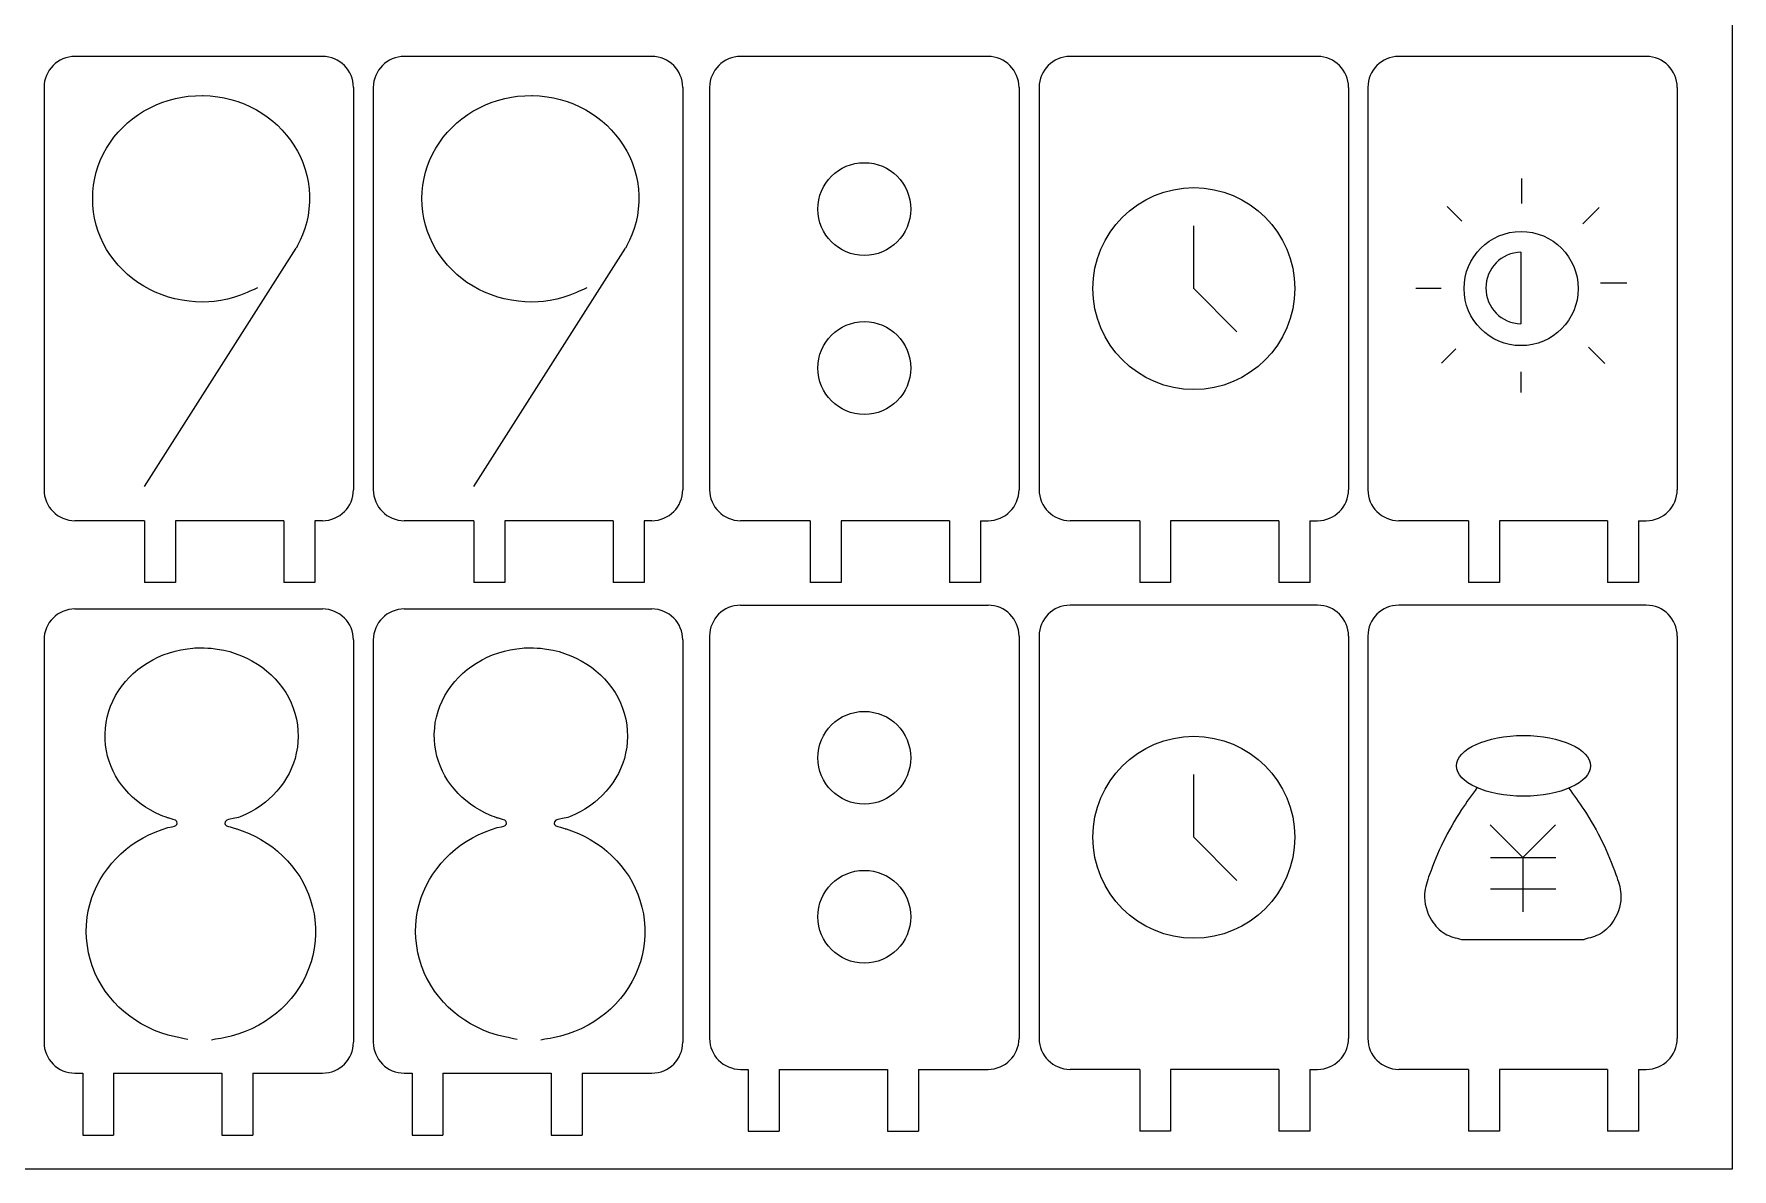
# Model space of a CAD drawing. Header units: millimetres. Extents: x 2133 to 4632, y 1065 to 2652.
# Drawn here: x 3984 to 4203.5, y 2342.4 to 2489.2 of the extents above; entities that cross this region are included whole.
import ezdxf

# ---------------------------------------------------------------- set-up
doc = ezdxf.new("R2010")
doc.units = ezdxf.units.MM
doc.layers.add('细实线', color=7, linetype='Continuous', lineweight=25)

msp = doc.modelspace()

# ---------------------------------------------------------------- linework, layer by layer
at = {"color": 7, "linetype": 'Continuous', "lineweight": 25}
for p, q in [((4021.27, 2486.253), (3989.27, 2486.253)), ((4063.842, 2486.253), (4031.842, 2486.253)), ((4107.314, 2486.253), (4075.314, 2486.253)), ((4149.913, 2486.253), (4117.913, 2486.253)), ((4192.406, 2486.253), (4160.406, 2486.253)), ((3985.27, 2482.253), (3985.27, 2430.253)), ((4025.27, 2482.253), (4025.27, 2430.253)), ((4027.842, 2482.253), (4027.842, 2430.253)), ((4067.842, 2482.253), (4067.842, 2430.253)), ((4071.314, 2482.253), (4071.314, 2430.253)), ((4111.314, 2482.253), (4111.314, 2430.253)), ((4113.913, 2482.253), (4113.913, 2430.253)), ((4153.913, 2482.253), (4153.913, 2430.253)), ((4156.406, 2482.253), (4156.406, 2430.253)), ((4196.406, 2482.253), (4196.406, 2430.253)), ((3998.27, 2426.253), (3989.27, 2426.253)), ((3998.27, 2426.253), (3998.27, 2418.253)), ((4016.27, 2426.253), (4002.27, 2426.253)), ((4002.27, 2426.253), (4002.27, 2418.253)), ((4016.27, 2426.253), (4016.27, 2418.253)), ((4021.27, 2426.253), (4020.27, 2426.253)), ((4020.27, 2426.253), (4020.27, 2418.253)), ((4040.842, 2426.253), (4031.842, 2426.253)), ((4040.842, 2426.253), (4040.842, 2418.253)), ((4058.842, 2426.253), (4044.842, 2426.253)), ((4044.842, 2426.253), (4044.842, 2418.253)), ((4058.842, 2426.253), (4058.842, 2418.253)), ((4063.842, 2426.253), (4062.842, 2426.253)), ((4062.842, 2426.253), (4062.842, 2418.253)), ((4084.314, 2426.253), (4075.314, 2426.253)), ((4084.314, 2426.253), (4084.314, 2418.253)), ((4102.314, 2426.253), (4088.314, 2426.253)), ((4088.314, 2426.253), (4088.314, 2418.253)), ((4102.314, 2426.253), (4102.314, 2418.253)), ((4106.314, 2426.253), (4106.314, 2418.253)), ((4126.913, 2426.253), (4117.913, 2426.253)), ((4126.913, 2426.253), (4126.913, 2418.253)), ((4144.913, 2426.253), (4130.913, 2426.253)), ((4130.913, 2426.253), (4130.913, 2418.253)), ((4144.913, 2426.253), (4144.913, 2418.253)), ((4148.913, 2426.253), (4148.913, 2418.253)), ((4169.406, 2426.253), (4160.406, 2426.253)), ((4169.406, 2426.253), (4169.406, 2418.253)), ((4187.406, 2426.253), (4173.406, 2426.253)), ((4173.406, 2426.253), (4173.406, 2418.253)), ((4187.406, 2426.253), (4187.406, 2418.253)), ((4191.406, 2426.253), (4191.406, 2418.253)), ((4002.27, 2418.253), (3998.27, 2418.253)), ((4020.27, 2418.253), (4016.27, 2418.253)), ((4044.842, 2418.253), (4040.842, 2418.253)), ((4062.842, 2418.253), (4058.842, 2418.253)), ((4088.314, 2418.253), (4084.314, 2418.253)), ((4106.314, 2418.253), (4102.314, 2418.253)), ((4130.913, 2418.253), (4126.913, 2418.253)), ((4148.913, 2418.253), (4144.913, 2418.253)), ((4173.406, 2418.253), (4169.406, 2418.253)), ((4191.406, 2418.253), (4187.406, 2418.253)), ((3989.27, 2414.841), (4021.27, 2414.841)), ((4031.842, 2414.841), (4063.842, 2414.841)), ((4075.313, 2415.328), (4107.313, 2415.328)), ((4149.913, 2415.328), (4117.913, 2415.328)), ((4192.406, 2415.328), (4160.406, 2415.328)), ((3985.27, 2410.841), (3985.27, 2358.841)), ((4025.27, 2410.841), (4025.27, 2358.841)), ((4027.842, 2410.841), (4027.842, 2358.841)), ((4067.842, 2410.841), (4067.842, 2358.841)), ((4071.313, 2411.328), (4071.313, 2359.328)), ((4111.313, 2411.328), (4111.313, 2359.328)), ((4113.913, 2411.328), (4113.913, 2359.328)), ((4153.913, 2411.328), (4153.913, 2359.328)), ((4156.406, 2411.328), (4156.406, 2359.328)), ((4196.406, 2411.328), (4196.406, 2359.328)), ((3989.27, 2354.841), (3990.27, 2354.841)), ((3990.27, 2354.841), (3990.27, 2346.841)), ((3994.27, 2354.841), (3994.27, 2346.841)), ((3994.27, 2354.841), (4008.27, 2354.841)), ((4008.27, 2354.841), (4008.27, 2346.841)), ((4012.27, 2354.841), (4021.27, 2354.841)), ((4012.27, 2354.841), (4012.27, 2346.841)), ((4031.842, 2354.841), (4032.842, 2354.841)), ((4032.842, 2354.841), (4032.842, 2346.841)), ((4036.842, 2354.841), (4036.842, 2346.841)), ((4036.842, 2354.841), (4050.842, 2354.841)), ((4050.842, 2354.841), (4050.842, 2346.841)), ((4054.842, 2354.841), (4063.842, 2354.841)), ((4054.842, 2354.841), (4054.842, 2346.841)), ((4075.313, 2355.328), (4076.313, 2355.328)), ((4076.313, 2355.328), (4076.313, 2347.328)), ((4080.313, 2355.328), (4080.313, 2347.328)), ((4080.313, 2355.328), (4094.313, 2355.328)), ((4094.313, 2355.328), (4094.313, 2347.328)), ((4098.313, 2355.328), (4107.313, 2355.328)), ((4098.313, 2355.328), (4098.313, 2347.328)), ((4126.913, 2355.328), (4117.913, 2355.328)), ((4126.913, 2355.328), (4126.913, 2347.328)), ((4144.913, 2355.328), (4130.913, 2355.328)), ((4130.913, 2355.328), (4130.913, 2347.328)), ((4144.913, 2355.328), (4144.913, 2347.328)), ((4148.913, 2355.328), (4148.913, 2347.328)), ((4169.406, 2355.328), (4160.406, 2355.328)), ((4169.406, 2355.328), (4169.406, 2347.328)), ((4187.406, 2355.328), (4173.406, 2355.328)), ((4173.406, 2355.328), (4173.406, 2347.328)), ((4187.406, 2355.328), (4187.406, 2347.328)), ((4191.406, 2355.328), (4191.406, 2347.328)), ((3990.27, 2346.841), (3994.27, 2346.841)), ((4008.27, 2346.841), (4012.27, 2346.841)), ((4032.842, 2346.841), (4036.842, 2346.841)), ((4050.842, 2346.841), (4054.842, 2346.841)), ((4076.313, 2347.328), (4080.313, 2347.328)), ((4094.313, 2347.328), (4098.313, 2347.328)), ((4130.913, 2347.328), (4126.913, 2347.328)), ((4148.913, 2347.328), (4144.913, 2347.328)), ((4173.406, 2347.328), (4169.406, 2347.328)), ((4191.406, 2347.328), (4187.406, 2347.328))]:
    msp.add_line(p, q, dxfattribs=at)
for points in [[(4000.515, 2480.314), (4001.337, 2480.579)], [(4001.337, 2480.579), (4002.276, 2480.827)], [(4002.276, 2480.827), (4003.135, 2481.006)], [(4003.135, 2481.006), (4003.917, 2481.108)], [(4003.917, 2481.108), (4004.843, 2481.18)], [(4004.843, 2481.18), (4005.739, 2481.208)], [(4005.739, 2481.208), (4005.776, 2481.208)], [(4005.826, 2481.212), (4005.857, 2481.212)], [(4005.857, 2481.212), (4006.734, 2481.162)], [(4006.734, 2481.162), (4007.722, 2481.053)], [(4007.722, 2481.053), (4008.576, 2480.913)], [(4008.576, 2480.913), (4009.411, 2480.707)], [(4009.411, 2480.707), (4010.335, 2480.427)], [(4043.087, 2480.314), (4043.908, 2480.579)], [(4043.908, 2480.579), (4044.847, 2480.827)], [(4044.847, 2480.827), (4045.706, 2481.006)], [(4045.706, 2481.006), (4046.489, 2481.108)], [(4046.489, 2481.108), (4047.414, 2481.18)], [(4047.414, 2481.18), (4048.311, 2481.208)], [(4048.311, 2481.208), (4048.348, 2481.208)], [(4048.398, 2481.212), (4048.428, 2481.212)], [(4048.428, 2481.212), (4049.306, 2481.162)], [(4049.306, 2481.162), (4050.294, 2481.053)], [(4050.294, 2481.053), (4051.148, 2480.913)], [(4051.148, 2480.913), (4051.982, 2480.707)], [(4051.982, 2480.707), (4052.907, 2480.427)], [(3996.719, 2478.207), (3997.473, 2478.754)], [(3997.473, 2478.754), (3998.15, 2479.192)], [(3998.15, 2479.192), (3998.897, 2479.594)], [(3998.897, 2479.594), (3999.752, 2480.001)], [(3999.752, 2480.001), (4000.515, 2480.314)], [(4010.335, 2480.427), (4011.129, 2480.139)], [(4011.129, 2480.139), (4011.89, 2479.794)], [(4011.89, 2479.794), (4012.727, 2479.358)], [(4012.727, 2479.358), (4013.442, 2478.938)], [(4013.442, 2478.938), (4014.113, 2478.471)], [(4014.113, 2478.471), (4014.845, 2477.899)], [(4039.29, 2478.207), (4040.044, 2478.754)], [(4040.044, 2478.754), (4040.722, 2479.192)], [(4040.722, 2479.192), (4041.468, 2479.594)], [(4041.468, 2479.594), (4042.324, 2480.001)], [(4042.324, 2480.001), (4043.087, 2480.314)], [(4052.907, 2480.427), (4053.7, 2480.139)], [(4053.7, 2480.139), (4054.461, 2479.794)], [(4054.461, 2479.794), (4055.299, 2479.358)], [(4055.299, 2479.358), (4056.014, 2478.938)], [(4056.014, 2478.938), (4056.684, 2478.471)], [(4056.684, 2478.471), (4057.416, 2477.899)], [(3994.315, 2475.832), (3994.856, 2476.467)], [(3994.856, 2476.467), (3995.489, 2477.135)], [(3995.489, 2477.135), (3996.067, 2477.681)], [(3996.067, 2477.681), (3996.719, 2478.207)], [(4014.845, 2477.899), (4015.463, 2477.361)], [(4015.463, 2477.361), (4016.027, 2476.788)], [(4016.027, 2476.788), (4016.635, 2476.097)], [(4036.887, 2475.832), (4037.427, 2476.467)], [(4037.427, 2476.467), (4038.061, 2477.135)], [(4038.061, 2477.135), (4038.638, 2477.681)], [(4038.638, 2477.681), (4039.29, 2478.207)], [(4057.416, 2477.899), (4058.035, 2477.361)], [(4058.035, 2477.361), (4058.599, 2476.788)], [(4058.599, 2476.788), (4059.206, 2476.097)], [(3992.949, 2473.694), (3993.361, 2474.422)], [(3993.361, 2474.422), (3993.855, 2475.195)], [(3993.855, 2475.195), (3994.315, 2475.832)], [(4016.635, 2476.097), (4017.14, 2475.458)], [(4017.14, 2475.458), (4017.583, 2474.794)], [(4017.583, 2474.794), (4018.048, 2474.003)], [(4018.048, 2474.003), (4018.422, 2473.277)], [(4035.521, 2473.694), (4035.932, 2474.422)], [(4035.932, 2474.422), (4036.426, 2475.195)], [(4036.426, 2475.195), (4036.887, 2475.832)], [(4059.206, 2476.097), (4059.712, 2475.458)], [(4059.712, 2475.458), (4060.155, 2474.794)], [(4060.155, 2474.794), (4060.619, 2474.003)], [(4060.619, 2474.003), (4060.994, 2473.277)], [(3992.021, 2471.316), (3992.284, 2472.12)], [(3992.284, 2472.12), (3992.634, 2473.015)], [(3992.62, 2472.979), (3992.949, 2473.694)], [(4018.422, 2473.277), (4018.728, 2472.54)], [(4018.728, 2472.54), (4019.031, 2471.666)], [(4034.592, 2471.316), (4034.856, 2472.12)], [(4034.856, 2472.12), (4035.205, 2473.015)], [(4035.191, 2472.979), (4035.521, 2473.694)], [(4060.994, 2473.277), (4061.3, 2472.54)], [(4061.3, 2472.54), (4061.602, 2471.666)], [(3991.582, 2468.75), (3991.679, 2469.614)], [(3991.679, 2469.614), (3991.838, 2470.541)], [(3991.838, 2470.541), (3992.021, 2471.316)], [(4019.031, 2471.666), (4019.258, 2470.868)], [(4019.258, 2470.868), (4019.412, 2470.074)], [(4019.412, 2470.074), (4019.533, 2469.139)], [(4034.153, 2468.75), (4034.251, 2469.614)], [(4034.251, 2469.614), (4034.409, 2470.541)], [(4034.409, 2470.541), (4034.592, 2471.316)], [(4061.602, 2471.666), (4061.829, 2470.868)], [(4061.829, 2470.868), (4061.983, 2470.074)], [(4061.983, 2470.074), (4062.105, 2469.139)], [(3991.56, 2467.939), (3991.582, 2468.75)], [(3991.592, 2466.991), (3991.56, 2467.939)], [(4019.585, 2467.467), (4019.514, 2466.523)], [(4019.533, 2469.139), (4019.595, 2468.289)], [(4019.595, 2468.289), (4019.585, 2467.467)], [(4034.131, 2467.939), (4034.153, 2468.75)], [(4034.163, 2466.991), (4034.131, 2467.939)], [(4062.156, 2467.467), (4062.086, 2466.523)], [(4062.105, 2469.139), (4062.166, 2468.289)], [(4062.166, 2468.289), (4062.156, 2467.467)], [(3991.671, 2466.124), (3991.589, 2467.027)], [(3991.812, 2465.339), (3991.671, 2466.124)], [(3992.032, 2464.433), (3991.812, 2465.339)], [(4019.404, 2465.684), (4019.23, 2464.9)], [(4019.514, 2466.523), (4019.404, 2465.684)], [(4034.243, 2466.124), (4034.16, 2467.027)], [(4034.383, 2465.339), (4034.243, 2466.124)], [(4034.604, 2464.433), (4034.383, 2465.339)], [(4061.975, 2465.684), (4061.802, 2464.9)], [(4062.086, 2466.523), (4061.975, 2465.684)], [(3992.281, 2463.613), (3992.032, 2464.433)], [(3992.57, 2462.888), (3992.281, 2463.613)], [(4018.699, 2463.214), (4018.401, 2462.521)], [(4018.975, 2464.009), (4018.699, 2463.214)], [(4019.23, 2464.9), (4018.975, 2464.009)], [(4034.853, 2463.613), (4034.604, 2464.433)], [(4035.142, 2462.888), (4034.853, 2463.613)], [(4061.271, 2463.214), (4060.973, 2462.521)], [(4061.547, 2464.009), (4061.271, 2463.214)], [(4061.802, 2464.9), (4061.547, 2464.009)], [(3992.961, 2462.057), (3992.57, 2462.888)], [(3993.364, 2461.308), (3992.961, 2462.057)], [(3993.786, 2460.657), (3993.364, 2461.308)], [(4018.401, 2462.521), (4018.055, 2461.804)], [(4035.532, 2462.057), (4035.142, 2462.888)], [(4035.936, 2461.308), (4035.532, 2462.057)], [(4036.357, 2460.657), (4035.936, 2461.308)], [(4060.973, 2462.521), (4060.626, 2461.804)], [(3994.328, 2459.92), (3993.786, 2460.657)], [(3994.868, 2459.26), (3994.328, 2459.92)], [(3995.405, 2458.699), (3994.868, 2459.26)], [(3996.079, 2458.072), (3995.405, 2458.699)], [(4036.899, 2459.92), (4036.357, 2460.657)], [(4037.439, 2459.26), (4036.899, 2459.92)], [(4037.977, 2458.699), (4037.439, 2459.26)], [(4038.65, 2458.072), (4037.977, 2458.699)], [(3996.74, 2457.517), (3996.079, 2458.072)], [(3997.379, 2457.059), (3996.74, 2457.517)], [(3998.166, 2456.56), (3997.379, 2457.059)], [(3998.931, 2456.12), (3998.166, 2456.56)], [(4039.311, 2457.517), (4038.65, 2458.072)], [(4039.95, 2457.059), (4039.311, 2457.517)], [(4040.737, 2456.56), (4039.95, 2457.059)], [(4041.502, 2456.12), (4040.737, 2456.56)], [(3999.649, 2455.782), (3998.931, 2456.12)], [(4000.531, 2455.429), (3999.649, 2455.782)], [(4001.383, 2455.136), (4000.531, 2455.429)], [(4002.173, 2454.93), (4001.383, 2455.136)], [(4003.13, 2454.741), (4002.173, 2454.93)], [(4004.052, 2454.606), (4003.13, 2454.741)], [(4004.869, 2454.543), (4004.052, 2454.606)], [(4005.78, 2454.517), (4004.869, 2454.543)], [(4006.591, 2454.532), (4005.78, 2454.517)], [(4007.276, 2454.598), (4006.591, 2454.532)], [(4008.133, 2454.732), (4007.276, 2454.598)], [(4008.99, 2454.905), (4008.133, 2454.732)], [(4009.779, 2455.117), (4008.99, 2454.905)], [(4010.685, 2455.418), (4009.779, 2455.117)], [(4011.529, 2455.746), (4010.685, 2455.418)], [(4011.878, 2455.902), (4011.529, 2455.746)], [(4012.429, 2456.153), (4011.875, 2455.901)], [(4012.869, 2456.353), (4012.429, 2456.153)], [(4042.221, 2455.782), (4041.502, 2456.12)], [(4043.103, 2455.429), (4042.221, 2455.782)], [(4043.954, 2455.136), (4043.103, 2455.429)], [(4044.744, 2454.93), (4043.954, 2455.136)], [(4045.702, 2454.741), (4044.744, 2454.93)], [(4046.623, 2454.606), (4045.702, 2454.741)], [(4047.441, 2454.543), (4046.623, 2454.606)], [(4048.351, 2454.517), (4047.441, 2454.543)], [(4049.163, 2454.532), (4048.351, 2454.517)], [(4049.847, 2454.598), (4049.163, 2454.532)], [(4050.705, 2454.732), (4049.847, 2454.598)], [(4051.561, 2454.905), (4050.705, 2454.732)], [(4052.351, 2455.117), (4051.561, 2454.905)], [(4053.257, 2455.418), (4052.351, 2455.117)], [(4054.101, 2455.746), (4053.257, 2455.418)], [(4054.45, 2455.902), (4054.101, 2455.746)], [(4055.001, 2456.153), (4054.447, 2455.901)], [(4055.44, 2456.353), (4055.001, 2456.153)], [(3998.612, 2407.855), (3999.338, 2408.273)], [(3999.338, 2408.273), (4000.004, 2408.61)], [(4000.004, 2408.61), (4000.694, 2408.894)], [(4000.694, 2408.894), (4001.505, 2409.181)], [(4001.505, 2409.181), (4002.242, 2409.4)], [(4002.242, 2409.4), (4002.976, 2409.561)], [(4002.976, 2409.561), (4003.803, 2409.702)], [(4003.803, 2409.702), (4004.522, 2409.788)], [(4004.522, 2409.788), (4004.784, 2409.804)], [(4004.784, 2409.804), (4005.107, 2409.814)], [(4005.107, 2409.814), (4005.46, 2409.817)], [(4005.46, 2409.817), (4005.957, 2409.811)], [(4005.957, 2409.811), (4006.438, 2409.793)], [(4006.438, 2409.793), (4006.865, 2409.763)], [(4006.865, 2409.763), (4007.647, 2409.663)], [(4007.647, 2409.663), (4008.519, 2409.505)], [(4008.519, 2409.505), (4009.281, 2409.326)], [(4009.281, 2409.326), (4009.996, 2409.098)], [(4009.996, 2409.098), (4010.799, 2408.796)], [(4010.799, 2408.796), (4011.497, 2408.491)], [(4011.497, 2408.491), (4012.14, 2408.149)], [(4012.14, 2408.149), (4012.857, 2407.718)], [(4041.183, 2407.855), (4041.91, 2408.273)], [(4041.91, 2408.273), (4042.575, 2408.61)], [(4042.575, 2408.61), (4043.265, 2408.894)], [(4043.265, 2408.894), (4044.076, 2409.181)], [(4044.076, 2409.181), (4044.814, 2409.4)], [(4044.814, 2409.4), (4045.548, 2409.561)], [(4045.548, 2409.561), (4046.374, 2409.702)], [(4046.374, 2409.702), (4047.093, 2409.788)], [(4047.093, 2409.788), (4047.355, 2409.804)], [(4047.355, 2409.804), (4047.678, 2409.814)], [(4047.678, 2409.814), (4048.031, 2409.817)], [(4048.031, 2409.817), (4048.528, 2409.811)], [(4048.528, 2409.811), (4049.009, 2409.793)], [(4049.009, 2409.793), (4049.436, 2409.763)], [(4049.436, 2409.763), (4050.219, 2409.663)], [(4050.219, 2409.663), (4051.09, 2409.505)], [(4051.09, 2409.505), (4051.852, 2409.326)], [(4051.852, 2409.326), (4052.568, 2409.098)], [(4052.568, 2409.098), (4053.37, 2408.796)], [(4053.37, 2408.796), (4054.069, 2408.491)], [(4054.069, 2408.491), (4054.712, 2408.149)], [(4054.712, 2408.149), (4055.428, 2407.718)], [(3995.8, 2405.463), (3996.279, 2405.996)], [(3996.279, 2405.996), (3996.799, 2406.49)], [(3996.799, 2406.49), (3997.419, 2407.018)], [(3997.419, 2407.018), (3998, 2407.46)], [(3998, 2407.46), (3998.612, 2407.855)], [(4012.857, 2407.718), (4013.474, 2407.301)], [(4013.474, 2407.301), (4014.033, 2406.857)], [(4014.033, 2406.857), (4014.642, 2406.316)], [(4014.642, 2406.316), (4015.163, 2405.799)], [(4038.372, 2405.463), (4038.851, 2405.996)], [(4038.851, 2405.996), (4039.371, 2406.49)], [(4039.371, 2406.49), (4039.991, 2407.018)], [(4039.991, 2407.018), (4040.571, 2407.46)], [(4040.571, 2407.46), (4041.183, 2407.855)], [(4055.428, 2407.718), (4056.045, 2407.301)], [(4056.045, 2407.301), (4056.604, 2406.857)], [(4056.604, 2406.857), (4057.213, 2406.316)], [(4057.213, 2406.316), (4057.735, 2405.799)], [(3994.526, 2403.652), (3994.888, 2404.26)], [(3994.888, 2404.26), (3995.299, 2404.837)], [(3995.299, 2404.837), (3995.8, 2405.463)], [(4015.163, 2405.799), (4015.622, 2405.267)], [(4015.622, 2405.267), (4016.11, 2404.629)], [(4016.11, 2404.629), (4016.519, 2404.028)], [(4016.519, 2404.028), (4016.862, 2403.421)], [(4037.098, 2403.652), (4037.459, 2404.26)], [(4037.459, 2404.26), (4037.87, 2404.837)], [(4037.87, 2404.837), (4038.372, 2405.463)], [(4057.735, 2405.799), (4058.193, 2405.267)], [(4058.193, 2405.267), (4058.682, 2404.629)], [(4058.682, 2404.629), (4059.09, 2404.028)], [(4059.09, 2404.028), (4059.433, 2403.421)], [(3993.433, 2400.85), (3993.644, 2401.626)], [(3993.644, 2401.626), (3993.875, 2402.297)], [(3993.875, 2402.297), (3994.161, 2402.943)], [(3994.161, 2402.943), (3994.526, 2403.652)], [(4016.862, 2403.421), (4017.211, 2402.702)], [(4017.211, 2402.702), (4017.491, 2402.03)], [(4017.491, 2402.03), (4017.701, 2401.365)], [(4036.004, 2400.85), (4036.216, 2401.626)], [(4036.216, 2401.626), (4036.446, 2402.297)], [(4036.446, 2402.297), (4036.732, 2402.943)], [(4036.732, 2402.943), (4037.098, 2403.652)], [(4059.433, 2403.421), (4059.783, 2402.702)], [(4059.783, 2402.702), (4060.062, 2402.03)], [(4060.062, 2402.03), (4060.273, 2401.365)], [(3993.157, 2398.641), (3993.202, 2399.439)], [(3993.202, 2399.439), (3993.286, 2400.147)], [(3993.286, 2400.147), (3993.433, 2400.85)], [(4017.701, 2401.365), (4017.895, 2400.581)], [(4017.895, 2400.581), (4018.029, 2399.852)], [(4018.029, 2399.852), (4018.096, 2399.152)], [(4035.728, 2398.641), (4035.773, 2399.439)], [(4035.773, 2399.439), (4035.857, 2400.147)], [(4035.857, 2400.147), (4036.004, 2400.85)], [(4060.273, 2401.365), (4060.467, 2400.581)], [(4060.467, 2400.581), (4060.601, 2399.852)], [(4060.601, 2399.852), (4060.667, 2399.152)], [(3993.16, 2397.937), (3993.157, 2398.641)], [(3993.224, 2397.251), (3993.16, 2397.937)], [(3993.342, 2396.488), (3993.224, 2397.251)], [(4018.102, 2397.63), (4018.024, 2396.961)], [(4018.096, 2399.152), (4018.122, 2398.351)], [(4018.122, 2398.351), (4018.102, 2397.63)], [(4035.732, 2397.937), (4035.728, 2398.641)], [(4035.795, 2397.251), (4035.732, 2397.937)], [(4035.913, 2396.488), (4035.795, 2397.251)], [(4060.673, 2397.63), (4060.595, 2396.961)], [(4060.667, 2399.152), (4060.694, 2398.351)], [(4060.694, 2398.351), (4060.673, 2397.63)], [(3993.484, 2395.825), (3993.342, 2396.488)], [(3993.679, 2395.188), (3993.484, 2395.825)], [(3993.942, 2394.481), (3993.679, 2395.188)], [(4017.725, 2395.52), (4017.519, 2394.898)], [(4017.888, 2396.201), (4017.725, 2395.52)], [(4018.024, 2396.961), (4017.888, 2396.201)], [(4036.056, 2395.825), (4035.913, 2396.488)], [(4036.251, 2395.188), (4036.056, 2395.825)], [(4036.513, 2394.481), (4036.251, 2395.188)], [(4060.296, 2395.52), (4060.09, 2394.898)], [(4060.459, 2396.201), (4060.296, 2395.52)], [(4060.595, 2396.961), (4060.459, 2396.201)], [(3994.21, 2393.867), (3993.942, 2394.481)], [(3994.523, 2393.285), (3994.21, 2393.867)], [(3994.916, 2392.644), (3994.523, 2393.285)], [(4016.625, 2392.997), (4016.216, 2392.36)], [(4016.947, 2393.566), (4016.625, 2392.997)], [(4017.239, 2394.195), (4016.947, 2393.566)], [(4017.519, 2394.898), (4017.239, 2394.195)], [(4036.781, 2393.867), (4036.513, 2394.481)], [(4037.094, 2393.285), (4036.781, 2393.867)], [(4037.487, 2392.644), (4037.094, 2393.285)], [(4059.197, 2392.997), (4058.787, 2392.36)], [(4059.518, 2393.566), (4059.197, 2392.997)], [(4059.81, 2394.195), (4059.518, 2393.566)], [(4060.09, 2394.898), (4059.81, 2394.195)], [(3995.297, 2392.089), (3994.916, 2392.644)], [(3995.715, 2391.573), (3995.297, 2392.089)], [(3996.223, 2391.01), (3995.715, 2391.573)], [(3996.705, 2390.527), (3996.223, 2391.01)], [(4014.86, 2390.737), (4014.351, 2390.249)], [(4015.384, 2391.293), (4014.86, 2390.737)], [(4015.809, 2391.796), (4015.384, 2391.293)], [(4016.216, 2392.36), (4015.809, 2391.796)], [(4037.869, 2392.089), (4037.487, 2392.644)], [(4038.286, 2391.573), (4037.869, 2392.089)], [(4038.794, 2391.01), (4038.286, 2391.573)], [(4039.277, 2390.527), (4038.794, 2391.01)], [(4057.432, 2390.737), (4056.923, 2390.249)], [(4057.955, 2391.293), (4057.432, 2390.737)], [(4058.38, 2391.796), (4057.955, 2391.293)], [(4058.787, 2392.36), (4058.38, 2391.796)], [(3997.214, 2390.088), (3996.705, 2390.527)], [(3997.823, 2389.616), (3997.214, 2390.088)], [(3998.392, 2389.218), (3997.823, 2389.616)], [(3998.978, 2388.869), (3998.392, 2389.218)], [(3999.677, 2388.499), (3998.978, 2388.869)], [(4000.333, 2388.191), (3999.677, 2388.499)], [(4012.023, 2388.628), (4011.311, 2388.271)], [(4012.612, 2388.964), (4012.023, 2388.628)], [(4013.211, 2389.363), (4012.612, 2388.964)], [(4013.885, 2389.864), (4013.211, 2389.363)], [(4014.351, 2390.249), (4013.885, 2389.864)], [(4039.786, 2390.088), (4039.277, 2390.527)], [(4040.394, 2389.616), (4039.786, 2390.088)], [(4040.964, 2389.218), (4040.394, 2389.616)], [(4041.549, 2388.869), (4040.964, 2389.218)], [(4042.248, 2388.499), (4041.549, 2388.869)], [(4042.904, 2388.191), (4042.248, 2388.499)], [(4054.595, 2388.628), (4053.882, 2388.271)], [(4055.184, 2388.964), (4054.595, 2388.628)], [(4055.782, 2389.363), (4055.184, 2388.964)], [(4056.457, 2389.864), (4055.782, 2389.363)], [(4056.923, 2390.249), (4056.457, 2389.864)], [(3999.633, 2386.005), (4000.547, 2386.35)], [(4000.624, 2388.073), (4000.333, 2388.191)], [(4000.547, 2386.35), (4001.263, 2386.581)], [(4000.922, 2387.963), (4000.624, 2388.073)], [(4001.258, 2387.847), (4000.922, 2387.963)], [(4010.193, 2387.828), (4009.955, 2387.779)], [(4010.04, 2386.457), (4010.089, 2386.442)], [(4010.089, 2386.442), (4010.184, 2386.413)], [(4010.184, 2386.413), (4010.907, 2386.162)], [(4010.421, 2387.888), (4010.193, 2387.828)], [(4010.637, 2387.971), (4010.421, 2387.888)], [(4011.311, 2388.271), (4010.637, 2387.971)], [(4010.907, 2386.162), (4011.807, 2385.8)], [(4042.204, 2386.005), (4043.118, 2386.35)], [(4043.195, 2388.073), (4042.904, 2388.191)], [(4043.118, 2386.35), (4043.834, 2386.581)], [(4043.493, 2387.963), (4043.195, 2388.073)], [(4043.829, 2387.847), (4043.493, 2387.963)], [(4052.764, 2387.828), (4052.526, 2387.779)], [(4052.612, 2386.457), (4052.66, 2386.442)], [(4052.66, 2386.442), (4052.755, 2386.413)], [(4052.755, 2386.413), (4053.479, 2386.162)], [(4052.992, 2387.888), (4052.764, 2387.828)], [(4053.208, 2387.971), (4052.992, 2387.888)], [(4053.882, 2388.271), (4053.208, 2387.971)], [(4053.479, 2386.162), (4054.378, 2385.8)], [(3995.908, 2383.802), (3996.553, 2384.302)], [(3996.553, 2384.302), (3997.27, 2384.779)], [(3997.27, 2384.779), (3998.093, 2385.269)], [(3998.093, 2385.269), (3998.828, 2385.656)], [(3998.828, 2385.656), (3999.633, 2386.005)], [(4011.807, 2385.8), (4012.611, 2385.43)], [(4012.611, 2385.43), (4013.32, 2385.038)], [(4013.32, 2385.038), (4014.123, 2384.536)], [(4014.123, 2384.536), (4014.838, 2384.038)], [(4014.838, 2384.038), (4015.457, 2383.536)], [(4038.48, 2383.802), (4039.124, 2384.302)], [(4039.124, 2384.302), (4039.842, 2384.779)], [(4039.842, 2384.779), (4040.664, 2385.269)], [(4040.664, 2385.269), (4041.399, 2385.656)], [(4041.399, 2385.656), (4042.204, 2386.005)], [(4054.378, 2385.8), (4055.183, 2385.43)], [(4055.183, 2385.43), (4055.891, 2385.038)], [(4055.891, 2385.038), (4056.695, 2384.536)], [(4056.695, 2384.536), (4057.41, 2384.038)], [(4057.41, 2384.038), (4058.029, 2383.536)], [(3993.458, 2381.263), (3994.043, 2381.993)], [(3994.043, 2381.993), (3994.581, 2382.594)], [(3994.581, 2382.594), (3995.196, 2383.183)], [(3995.196, 2383.183), (3995.908, 2383.802)], [(4015.457, 2383.536), (4016.149, 2382.908)], [(4016.149, 2382.908), (4016.759, 2382.298)], [(4016.759, 2382.298), (4017.273, 2381.7)], [(4036.03, 2381.263), (4036.614, 2381.993)], [(4036.614, 2381.993), (4037.153, 2382.594)], [(4037.153, 2382.594), (4037.767, 2383.183)], [(4037.767, 2383.183), (4038.48, 2383.802)], [(4058.029, 2383.536), (4058.721, 2382.908)], [(4058.721, 2382.908), (4059.33, 2382.298)], [(4059.33, 2382.298), (4059.844, 2381.7)], [(3992.108, 2379.067), (3992.546, 2379.892)], [(3992.546, 2379.892), (3992.963, 2380.576)], [(3992.963, 2380.576), (3993.458, 2381.263)], [(4017.273, 2381.7), (4017.836, 2380.964)], [(4017.836, 2380.964), (4018.323, 2380.256)], [(4018.323, 2380.256), (4018.716, 2379.578)], [(4018.716, 2379.578), (4019.133, 2378.751)], [(4034.679, 2379.067), (4035.118, 2379.892)], [(4035.118, 2379.892), (4035.535, 2380.576)], [(4035.535, 2380.576), (4036.03, 2381.263)], [(4059.844, 2381.7), (4060.407, 2380.964)], [(4060.407, 2380.964), (4060.895, 2380.256)], [(4060.895, 2380.256), (4061.288, 2379.578)], [(4061.288, 2379.578), (4061.705, 2378.751)], [(3991.194, 2376.641), (3991.468, 2377.543)], [(3991.468, 2377.543), (3991.749, 2378.298)], [(3991.749, 2378.298), (3992.108, 2379.067)], [(4019.133, 2378.751), (4019.482, 2377.96)], [(4019.482, 2377.96), (4019.74, 2377.214)], [(4033.765, 2376.641), (4034.04, 2377.543)], [(4034.04, 2377.543), (4034.32, 2378.298)], [(4034.32, 2378.298), (4034.679, 2379.067)], [(4061.705, 2378.751), (4062.053, 2377.96)], [(4062.053, 2377.96), (4062.312, 2377.214)], [(3990.858, 2374.994), (3990.988, 2375.805)], [(3990.988, 2375.805), (3991.194, 2376.641)], [(4019.74, 2377.214), (4019.993, 2376.311)], [(4019.993, 2376.311), (4020.185, 2375.454)], [(4020.185, 2375.454), (4020.294, 2374.654)], [(4033.429, 2374.994), (4033.559, 2375.805)], [(4033.559, 2375.805), (4033.765, 2376.641)], [(4062.312, 2377.214), (4062.565, 2376.311)], [(4062.565, 2376.311), (4062.756, 2375.454)], [(4062.756, 2375.454), (4062.865, 2374.654)], [(3990.73, 2373.128), (3990.766, 2374.026)], [(3990.767, 2372.276), (3990.73, 2373.128)], [(3990.766, 2374.026), (3990.858, 2374.994)], [(4020.294, 2374.654), (4020.363, 2373.688)], [(4020.363, 2373.688), (4020.379, 2372.77)], [(4033.302, 2373.128), (4033.337, 2374.026)], [(4033.339, 2372.276), (4033.302, 2373.128)], [(4033.337, 2374.026), (4033.429, 2374.994)], [(4062.865, 2374.654), (4062.935, 2373.688)], [(4062.935, 2373.688), (4062.95, 2372.77)], [(3990.874, 2371.286), (3990.767, 2372.276)], [(3991.022, 2370.391), (3990.874, 2371.286)], [(4020.195, 2370.947), (4020.023, 2370.039)], [(4020.323, 2371.93), (4020.195, 2370.947)], [(4020.379, 2372.77), (4020.323, 2371.93)], [(4033.446, 2371.286), (4033.339, 2372.276)], [(4033.594, 2370.391), (4033.446, 2371.286)], [(4062.766, 2370.947), (4062.594, 2370.039)], [(4062.895, 2371.93), (4062.766, 2370.947)], [(4062.95, 2372.77), (4062.895, 2371.93)], [(3991.232, 2369.571), (3991.022, 2370.391)], [(3991.547, 2368.598), (3991.232, 2369.571)], [(3991.859, 2367.796), (3991.536, 2368.633)], [(4019.799, 2369.24), (4019.476, 2368.315)], [(4020.023, 2370.039), (4019.799, 2369.24)], [(4033.803, 2369.571), (4033.594, 2370.391)], [(4034.119, 2368.598), (4033.803, 2369.571)], [(4034.431, 2367.796), (4034.107, 2368.633)], [(4062.37, 2369.24), (4062.048, 2368.315)], [(4062.594, 2370.039), (4062.37, 2369.24)], [(3992.243, 2367.009), (3991.859, 2367.796)], [(3992.706, 2366.196), (3992.225, 2367.046)], [(4018.751, 2366.74), (4018.254, 2365.906)], [(4019.127, 2367.47), (4018.751, 2366.74)], [(4019.476, 2368.315), (4019.127, 2367.47)], [(4034.814, 2367.009), (4034.431, 2367.796)], [(4035.277, 2366.196), (4034.796, 2367.046)], [(4061.323, 2366.74), (4060.825, 2365.906)], [(4061.698, 2367.47), (4061.323, 2366.74)], [(4062.048, 2368.315), (4061.698, 2367.47)], [(3993.187, 2365.443), (3992.706, 2366.196)], [(3993.691, 2364.779), (3993.187, 2365.443)], [(3994.328, 2364.037), (3993.691, 2364.779)], [(4017.236, 2364.505), (4016.586, 2363.779)], [(4017.746, 2365.148), (4017.236, 2364.505)], [(4018.254, 2365.906), (4017.746, 2365.148)], [(4035.759, 2365.443), (4035.277, 2366.196)], [(4036.263, 2364.779), (4035.759, 2365.443)], [(4036.9, 2364.037), (4036.263, 2364.779)], [(4059.808, 2364.505), (4059.157, 2363.779)], [(4060.318, 2365.148), (4059.808, 2364.505)], [(4060.825, 2365.906), (4060.318, 2365.148)], [(3994.949, 2363.385), (3994.328, 2364.037)], [(3995.573, 2362.824), (3994.949, 2363.385)], [(3996.345, 2362.209), (3995.573, 2362.824)], [(3997.086, 2361.677), (3996.345, 2362.209)], [(4015.31, 2362.586), (4014.527, 2361.989)], [(4015.938, 2363.127), (4015.31, 2362.586)], [(4016.586, 2363.779), (4015.938, 2363.127)], [(4037.52, 2363.385), (4036.9, 2364.037)], [(4038.144, 2362.824), (4037.52, 2363.385)], [(4038.916, 2362.209), (4038.144, 2362.824)], [(4039.658, 2361.677), (4038.916, 2362.209)], [(4057.881, 2362.586), (4057.099, 2361.989)], [(4058.509, 2363.127), (4057.881, 2362.586)], [(4059.157, 2363.779), (4058.509, 2363.127)], [(3997.812, 2361.236), (3997.086, 2361.677)], [(3998.699, 2360.766), (3997.812, 2361.236)], [(3999.541, 2360.373), (3998.699, 2360.766)], [(4000.352, 2360.067), (3999.541, 2360.373)], [(4001.332, 2359.762), (4000.352, 2360.067)], [(4010.453, 2359.917), (4009.467, 2359.633)], [(4011.265, 2360.204), (4010.453, 2359.917)], [(4012.136, 2360.589), (4011.265, 2360.204)], [(4013.03, 2361.039), (4012.136, 2360.589)], [(4013.759, 2361.461), (4013.03, 2361.039)], [(4014.527, 2361.989), (4013.759, 2361.461)], [(4040.383, 2361.236), (4039.658, 2361.677)], [(4041.27, 2360.766), (4040.383, 2361.236)], [(4042.113, 2360.373), (4041.27, 2360.766)], [(4042.923, 2360.067), (4042.113, 2360.373)], [(4043.904, 2359.762), (4042.923, 2360.067)], [(4053.024, 2359.917), (4052.038, 2359.633)], [(4053.836, 2360.204), (4053.024, 2359.917)], [(4054.707, 2360.589), (4053.836, 2360.204)], [(4055.602, 2361.039), (4054.707, 2360.589)], [(4056.33, 2361.461), (4055.602, 2361.039)], [(4057.099, 2361.989), (4056.33, 2361.461)], [(4002.278, 2359.52), (4001.332, 2359.762)], [(4002.704, 2359.432), (4002.278, 2359.52)], [(4003.371, 2359.299), (4002.704, 2359.432)], [(4003.873, 2359.198), (4003.371, 2359.299)], [(4007.441, 2359.216), (4006.936, 2359.125)], [(4008.111, 2359.335), (4007.441, 2359.216)], [(4008.514, 2359.41), (4008.111, 2359.335)], [(4009.467, 2359.633), (4008.514, 2359.41)], [(4044.849, 2359.52), (4043.904, 2359.762)], [(4045.275, 2359.432), (4044.849, 2359.52)], [(4045.943, 2359.299), (4045.275, 2359.432)], [(4046.445, 2359.198), (4045.943, 2359.299)], [(4050.013, 2359.216), (4049.507, 2359.125)], [(4050.682, 2359.335), (4050.013, 2359.216)], [(4051.085, 2359.41), (4050.682, 2359.335)], [(4052.038, 2359.633), (4051.085, 2359.41)]]:
    msp.add_lwpolyline(points)
for centre, start, end in [((3989.27, 2482.253), 90, 180), ((4021.27, 2482.253), 0, 90), ((4031.842, 2482.253), 90, 180), ((4063.842, 2482.253), 0, 90), ((4075.314, 2482.253), 90, 180), ((4107.314, 2482.253), 0, 90), ((4117.913, 2482.253), 90, 180), ((4149.913, 2482.253), 0, 90), ((4160.406, 2482.253), 90, 180), ((4192.406, 2482.253), 0, 90), ((3989.27, 2430.253), 180, 270), ((4021.27, 2430.253), 270, 0), ((4031.842, 2430.253), 180, 270), ((4063.842, 2430.253), 270, 0), ((4075.314, 2430.253), 180, 270), ((4107.314, 2430.253), 270, 0), ((4117.913, 2430.253), 180, 270), ((4149.913, 2430.253), 270, 0), ((4160.406, 2430.253), 180, 270), ((4192.406, 2430.253), 270, 0), ((3989.27, 2410.841), 90, 180), ((4021.27, 2410.841), 0, 90), ((4031.842, 2410.841), 90, 180), ((4063.842, 2410.841), 0, 90), ((4075.313, 2411.328), 90, 180), ((4107.313, 2411.328), 0, 90), ((4117.913, 2411.328), 90, 180), ((4149.913, 2411.328), 0, 90), ((4160.406, 2411.328), 90, 180), ((4192.406, 2411.328), 0, 90), ((3989.27, 2358.841), 180, 270), ((4021.27, 2358.841), 270, 0), ((4031.842, 2358.841), 180, 270), ((4063.842, 2358.841), 270, 0), ((4075.313, 2359.328), 180, 270), ((4107.313, 2359.328), 270, 0), ((4117.913, 2359.328), 180, 270), ((4149.913, 2359.328), 270, 0), ((4160.406, 2359.328), 180, 270), ((4192.406, 2359.328), 270, 0)]:
    msp.add_arc(centre, 4, start, end, dxfattribs=at)
at = {"layer": '细实线'}
for p, q in [((4005.776, 2481.208), (4005.826, 2481.212)), ((4048.348, 2481.208), (4048.398, 2481.212)), ((4176.249, 2470.465), (4176.249, 2467.232)), ((4166.665, 2466.861), (4168.551, 2464.975)), ((4186.32, 2466.717), (4184.213, 2464.611)), ((4133.913, 2456.253), (4133.913, 2464.372)), ((3998.281, 2430.659), (4017.884, 2461.475)), ((4018.038, 2461.77), (4017.884, 2461.475)), ((4018.055, 2461.804), (4018.038, 2461.77)), ((4040.852, 2430.659), (4060.455, 2461.475)), ((4060.61, 2461.77), (4060.455, 2461.475)), ((4060.626, 2461.804), (4060.61, 2461.77)), ((4176.204, 2460.957), (4176.196, 2451.702)), ((4186.467, 2456.994), (4189.898, 2456.994)), ((4133.913, 2456.253), (4139.489, 2450.677)), ((4162.622, 2456.305), (4165.905, 2456.305)), ((4165.932, 2446.622), (4167.769, 2448.46)), ((4184.922, 2448.68), (4187.029, 2446.573)), ((4176.174, 2445.496), (4176.174, 2442.802)), ((4106.314, 2426.253), (4107.314, 2426.253)), ((4148.913, 2426.253), (4149.913, 2426.253)), ((4191.406, 2426.253), (4192.406, 2426.253)), ((4133.913, 2385.328), (4133.913, 2393.448)), ((4001.258, 2387.847), (4001.33, 2387.823)), ((4001.263, 2386.581), (4001.855, 2386.68)), ((4001.691, 2387.714), (4001.33, 2387.823)), ((4001.966, 2387.644), (4001.691, 2387.714)), ((4001.855, 2386.68), (4002.13, 2386.762)), ((4002.251, 2387.559), (4001.966, 2387.644)), ((4002.13, 2386.762), (4002.324, 2386.84)), ((4002.449, 2387.362), (4002.251, 2387.559)), ((4002.324, 2386.84), (4002.452, 2386.971)), ((4002.502, 2387.121), (4002.449, 2387.362)), ((4002.452, 2386.971), (4002.502, 2387.121)), ((4008.696, 2387.348), (4008.631, 2387.12)), ((4008.631, 2387.12), (4008.68, 2386.969)), ((4008.68, 2386.969), (4008.842, 2386.815)), ((4008.883, 2387.534), (4008.696, 2387.348)), ((4008.842, 2386.815), (4009.122, 2386.725)), ((4009.122, 2387.617), (4008.883, 2387.534)), ((4009.955, 2387.779), (4009.122, 2387.617)), ((4009.122, 2386.725), (4009.314, 2386.664)), ((4009.314, 2386.664), (4009.477, 2386.621)), ((4009.477, 2386.621), (4009.859, 2386.513)), ((4009.859, 2386.513), (4010.04, 2386.457)), ((4043.829, 2387.847), (4043.901, 2387.823)), ((4043.834, 2386.581), (4044.426, 2386.68)), ((4044.263, 2387.714), (4043.901, 2387.823)), ((4044.538, 2387.644), (4044.263, 2387.714)), ((4044.426, 2386.68), (4044.701, 2386.762)), ((4044.823, 2387.559), (4044.538, 2387.644)), ((4044.701, 2386.762), (4044.896, 2386.84)), ((4045.02, 2387.362), (4044.823, 2387.559)), ((4044.896, 2386.84), (4045.023, 2386.971)), ((4045.073, 2387.121), (4045.02, 2387.362)), ((4045.023, 2386.971), (4045.073, 2387.121)), ((4051.268, 2387.348), (4051.202, 2387.12)), ((4051.202, 2387.12), (4051.251, 2386.969)), ((4051.251, 2386.969), (4051.414, 2386.815)), ((4051.454, 2387.534), (4051.268, 2387.348)), ((4051.414, 2386.815), (4051.694, 2386.725)), ((4051.693, 2387.617), (4051.454, 2387.534)), ((4052.526, 2387.779), (4051.693, 2387.617)), ((4051.694, 2386.725), (4051.885, 2386.664)), ((4051.885, 2386.664), (4052.049, 2386.621)), ((4052.049, 2386.621), (4052.43, 2386.513)), ((4052.43, 2386.513), (4052.612, 2386.457)), ((4172.205, 2386.921), (4176.427, 2382.7)), ((4176.427, 2382.7), (4180.669, 2386.942)), ((4133.913, 2385.328), (4139.489, 2379.753)), ((4172.245, 2382.721), (4180.73, 2382.721)), ((4176.427, 2382.7), (4176.427, 2375.706)), ((4172.245, 2378.678), (4180.73, 2378.678)), ((4168.497, 2372.133), (4184.357, 2372.133)), ((4003.371, 2359.299), (4003.371, 2359.299)), ((4045.943, 2359.299), (4045.943, 2359.299)), ((4148.913, 2355.328), (4149.913, 2355.328)), ((4191.406, 2355.328), (4192.406, 2355.328))]:
    msp.add_line(p, q, dxfattribs=at)
msp.add_lwpolyline([(3803.487, 2642.448), (4203.487, 2642.448), (4203.487, 2342.448), (3803.487, 2342.448)], close=True, dxfattribs=at)
for centre, radius in [((4091.314, 2466.527), 6), ((4133.913, 2456.253), 13.051), ((4176.223, 2456.253), 7.378), ((4091.314, 2445.979), 6), ((4091.313, 2395.602), 6), ((4133.913, 2385.328), 13.051), ((4091.313, 2375.055), 6)]:
    msp.add_circle(centre, radius, dxfattribs=at)
msp.add_arc((4176.296, 2456.329), 4.628, 91.1395, 268.76764, dxfattribs=at)
msp.add_ellipse((4176.529, 2394.562), major_axis=(-8.66, 0), ratio=0.4532323, dxfattribs=at)
msp.add_spline([(4170.517, 2391.737), (4168.53, 2388.91), (4166.114, 2384.669), (4164.379, 2380.504), (4163.742, 2378), (4164.641, 2374.61), (4166.39, 2372.861), (4168.497, 2372.133)], degree=3, dxfattribs=at)
msp.add_open_spline([(4182.385, 2391.67), (4183.045, 2390.76), (4184.659, 2388.532), (4186.785, 2384.818), (4188.278, 2381.137), (4189.439, 2377.729), (4188.606, 2374.778), (4186.639, 2372.699), (4185.09, 2372.315), (4184.357, 2372.133)], degree=3, knots=[0.0820171, 0.0820171, 0.0820171, 0.0820171, 3.4551307, 8.3366565, 12.8477761, 15.4311886, 18.9384381, 21.4129217, 23.6415507, 23.6415507, 23.6415507, 23.6415507], dxfattribs=at)

doc.saveas('drawing.dxf')
